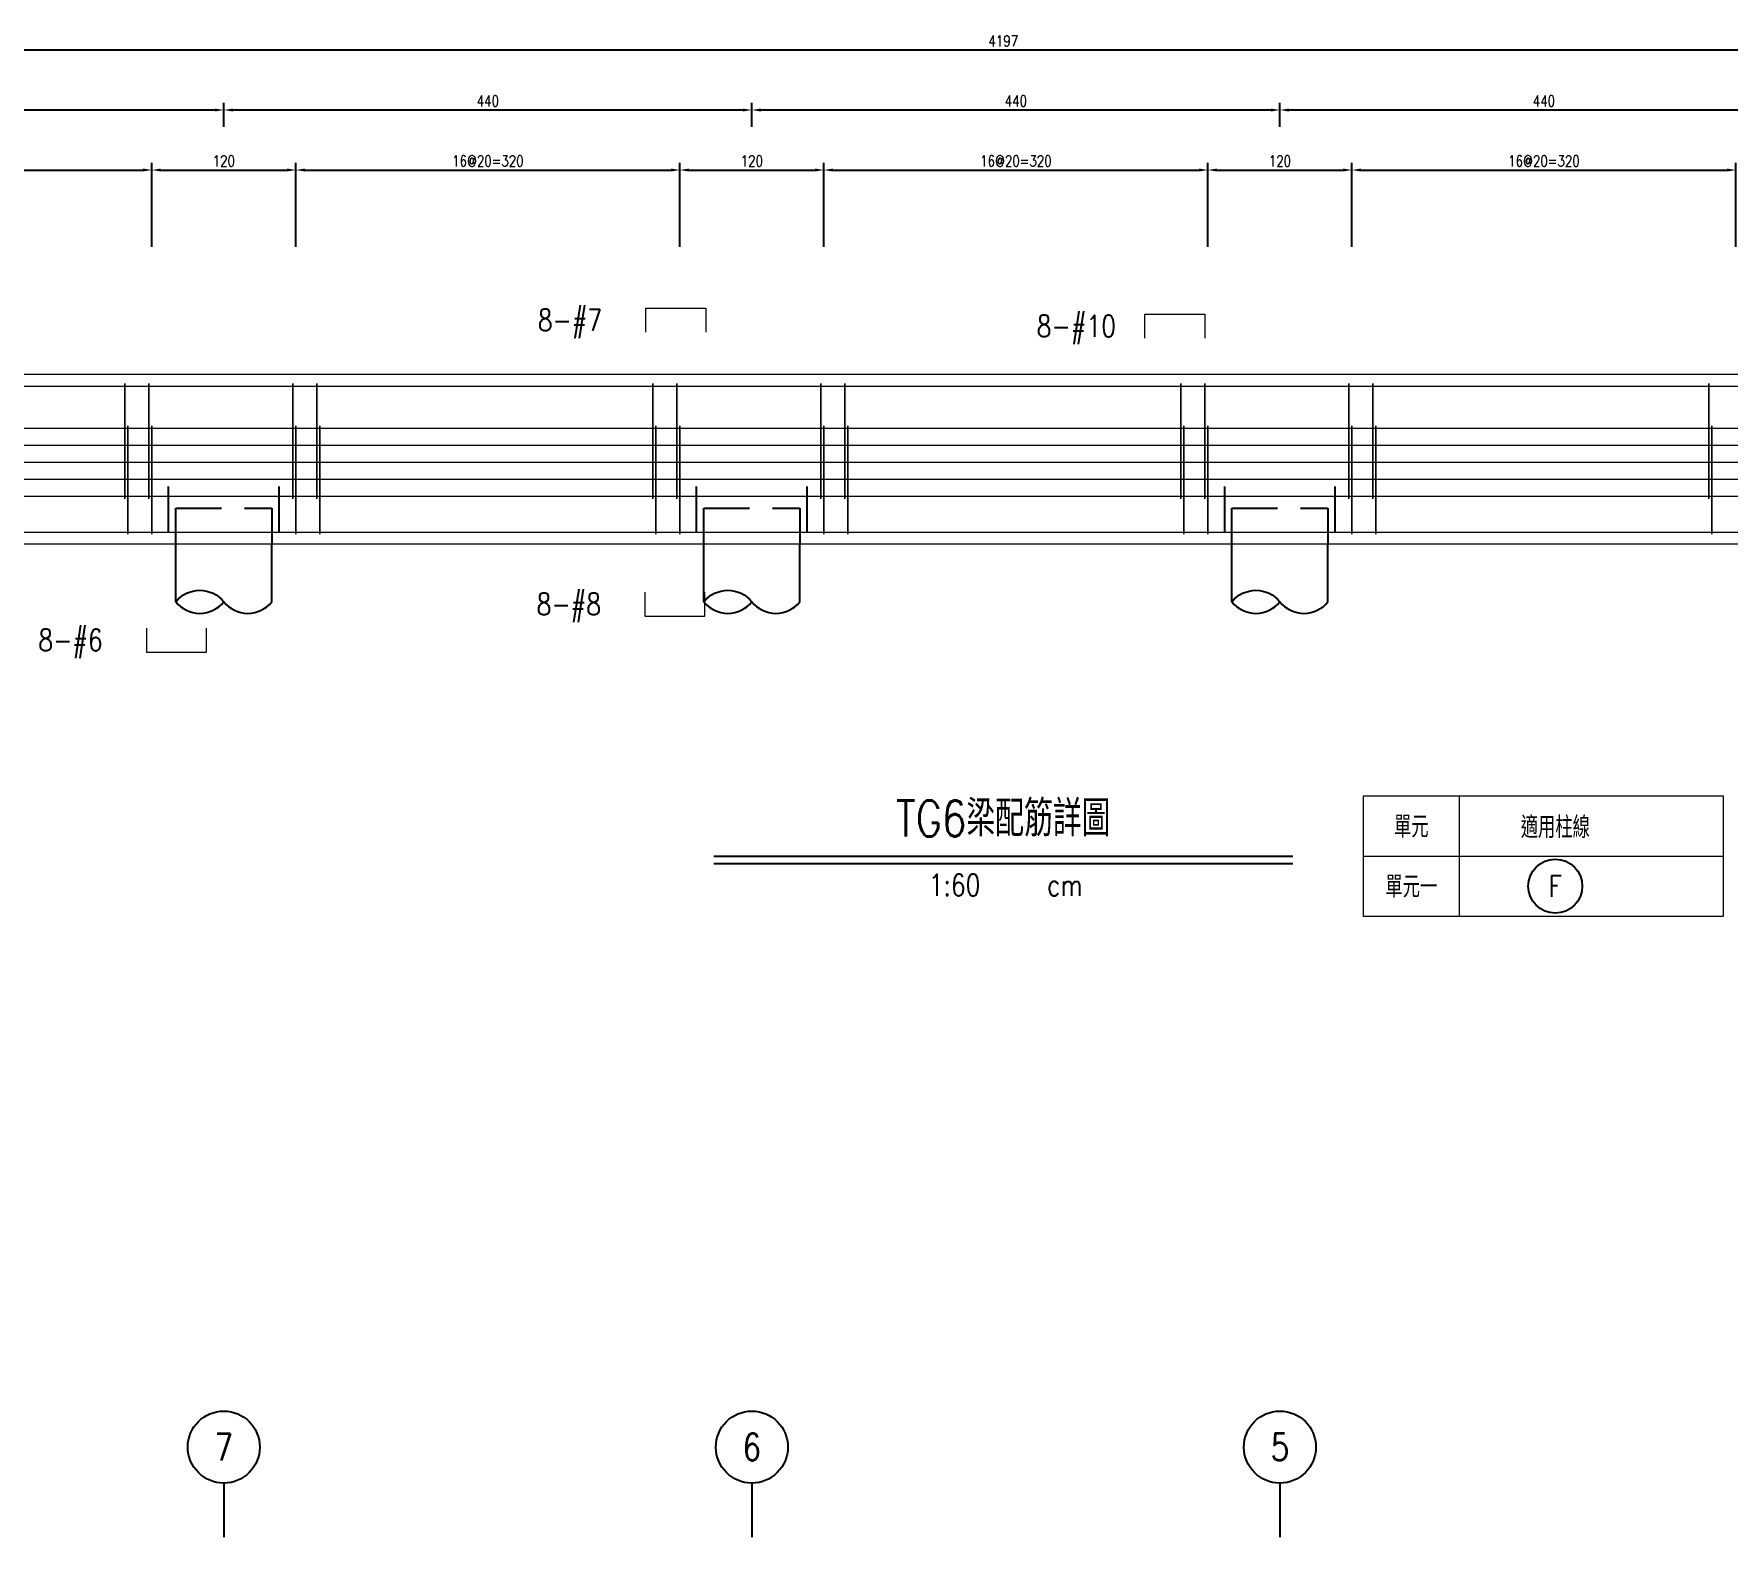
# Model space of a CAD drawing. Extents: x -4754 to 4976, y -19960 to 3841.
# Drawn here: x 1025 to 2437, y -814 to 439 of the extents above; entities that cross this region are included whole.
import ezdxf
from ezdxf.enums import TextEntityAlignment as Align

# ---------------------------------------------------------------- set-up
doc = ezdxf.new("R2010")
doc.units = 0
doc.header["$LTSCALE"] = 3
doc.linetypes.add('DASHED', pattern=[19.05, 12.7, -6.35])
doc.layers.get('0').update_dxf_attribs({"linetype": 'CONTINUOUS'})
doc.layers.add('HB_0', color=7, linetype='CONTINUOUS', transparency=0.5)
for name, color, linetype in [('HB_DIM', 1, 'CONTINUOUS'), ('HB_SYMBOLS', 7, 'CONTINUOUS'), ('HB_TXT_CTEXT', 2, 'CONTINUOUS'), ('鋼筋', 3, 'CONTINUOUS')]:
    doc.layers.add(name, color=color, linetype=linetype)
doc.styles.get("Standard").update_dxf_attribs({"font": 'ROMANS.shx', "width": 0.8, "bigfont": 'chineset.shx'})
doc.dimstyles.new('30', dxfattribs={"dimscale": 3, "dimtxt": 3, "dimasz": 2.5, "dimexe": 2, "dimexo": 2, "dimgap": 1, "dimtad": 1, "dimdsep": 46, "dimtxsty": 'Standard', "dimcen": 0, "dimclrd": 256, "dimclre": 256, "dimclrt": 2, "dimadec": 0, "dimazin": 0, "dimtfac": 1, "dimtix": 1, "dimtmove": 2, "dimatfit": 3, "dimfxl": 1, "dimtolj": 1, "dimtzin": 0, "dimarcsym": 0})

# ---------------------------------------------------------------- blocks, each defined once
blk = doc.blocks.new('pile_vertical')
at = {"color": 252, "linetype": 'DASHED'}
for p, q in [((-46, 10), (-46, 50)), ((46, 10), (46, 50))]:
    blk.add_line(p, q, dxfattribs=at)
at = {"linetype": 'Continuous'}
for p, q in [((-40, -48.1), (-40, 0)), ((40, -48.1), (40, 0))]:
    blk.add_line(p, q, dxfattribs=at)
at = {"color": 252, "linetype": 'DASHED'}
blk.add_lwpolyline([(-40, 0), (-40, 30), (40, 30), (40, 0)], dxfattribs=at)
at = {"linetype": 'Continuous'}
for points in [[(-40, -48.1, -0.48), (0, -48.1, 0.48), (40, -48.1, 0.48)], [(-40, -48.1, 0.48), (0, -48.1, 0.48)]]:
    blk.add_lwpolyline(points, format="xyb", dxfattribs=at)
blk = doc.blocks.new('title_beam')
at = {"color": 3, "linetype": 'Continuous'}
blk.add_line((-241.2, 0), (241.2, 0), dxfattribs=at)
at = {"color": 1, "linetype": 'Continuous'}
blk.add_line((-241.2, -6), (241.2, -6), dxfattribs=at)
at = {"color": 3, "linetype": 'Continuous', "width": 0.8}
blk.add_attdef('TITLE', text='', height=30, dxfattribs=at).set_placement((0, 33), align=Align.MIDDLE)
at = {"linetype": 'Continuous', "width": 0.8}
blk.add_attdef('SCALE', text='', height=18, dxfattribs=at).set_placement((-40.6, -24), align=Align.MIDDLE)
blk.add_attdef('CM', (36.5, -33), '', height=18, dxfattribs=at)
blk = doc.blocks.new('line_tag')
at = {"layer": 'HB_SYMBOLS', "color": 4, "linetype": 'Continuous'}
blk.add_circle((0, 0), 22.5, dxfattribs=at)
at = {"color": 4, "linetype": 'Continuous', "width": 0.8}
blk.add_attdef('A', text='', height=18, dxfattribs=at).set_placement((0, 0), align=Align.MIDDLE)
blk = doc.blocks.new('*D70')
at = {"layer": 'HB_DIM', "linetype": 'Continuous', "lineweight": -2}
for p, q in [((803.6, 261.2), (803.6, 331.2)), ((811.1, 325.2), (1116.1, 325.2)), ((1123.6, 261.2), (1123.6, 331.2))]:
    blk.add_line(p, q, dxfattribs=at)
at = {"layer": 'HB_DIM'}
for points in [[(811.1, 326.4), (811.1, 323.9), (803.6, 325.2)], [(1116.1, 323.9), (1116.1, 326.4), (1123.6, 325.2)]]:
    blk.add_solid(points, dxfattribs=at)
at = {"layer": 'HB_DIM', "color": 2, "linetype": 'Continuous', "insert": (963.6, 332.7), "char_height": 9, "attachment_point": 5, "rotation": 0}
blk.add_mtext('\\A1;16@20=320', dxfattribs=at)
blk = doc.blocks.new('*D71')
at = {"layer": 'HB_DIM', "linetype": 'Continuous', "lineweight": -2}
for p, q in [((1123.6, 261.2), (1123.6, 331.2)), ((1131.1, 325.2), (1236.1, 325.2)), ((1243.6, 261.2), (1243.6, 331.2))]:
    blk.add_line(p, q, dxfattribs=at)
at = {"layer": 'HB_DIM'}
for points in [[(1131.1, 326.4), (1131.1, 323.9), (1123.6, 325.2)], [(1236.1, 323.9), (1236.1, 326.4), (1243.6, 325.2)]]:
    blk.add_solid(points, dxfattribs=at)
at = {"layer": 'HB_DIM', "color": 2, "linetype": 'Continuous', "insert": (1183.6, 332.7), "char_height": 9, "attachment_point": 5, "rotation": 0}
blk.add_mtext('\\A1;120', dxfattribs=at)
blk = doc.blocks.new('*D72')
at = {"layer": 'HB_DIM', "linetype": 'Continuous', "lineweight": -2}
for p, q in [((1243.6, 261.2), (1243.6, 331.2)), ((1251.1, 325.2), (1556.1, 325.2)), ((1563.6, 261.2), (1563.6, 331.2))]:
    blk.add_line(p, q, dxfattribs=at)
at = {"layer": 'HB_DIM'}
for points in [[(1251.1, 326.4), (1251.1, 323.9), (1243.6, 325.2)], [(1556.1, 323.9), (1556.1, 326.4), (1563.6, 325.2)]]:
    blk.add_solid(points, dxfattribs=at)
at = {"layer": 'HB_DIM', "color": 2, "linetype": 'Continuous', "insert": (1403.6, 332.7), "char_height": 9, "attachment_point": 5, "rotation": 0}
blk.add_mtext('\\A1;16@20=320', dxfattribs=at)
blk = doc.blocks.new('*D73')
at = {"layer": 'HB_DIM', "linetype": 'Continuous', "lineweight": -2}
for p, q in [((1563.6, 261.2), (1563.6, 331.2)), ((1571.1, 325.2), (1676.1, 325.2)), ((1683.6, 261.2), (1683.6, 331.2))]:
    blk.add_line(p, q, dxfattribs=at)
at = {"layer": 'HB_DIM'}
for points in [[(1571.1, 326.4), (1571.1, 323.9), (1563.6, 325.2)], [(1676.1, 323.9), (1676.1, 326.4), (1683.6, 325.2)]]:
    blk.add_solid(points, dxfattribs=at)
at = {"layer": 'HB_DIM', "color": 2, "linetype": 'Continuous', "insert": (1623.6, 332.7), "char_height": 9, "attachment_point": 5, "rotation": 0}
blk.add_mtext('\\A1;120', dxfattribs=at)
blk = doc.blocks.new('*D74')
at = {"layer": 'HB_DIM', "linetype": 'Continuous', "lineweight": -2}
for p, q in [((1683.6, 261.2), (1683.6, 331.2)), ((1691.1, 325.2), (1996.1, 325.2)), ((2003.6, 261.2), (2003.6, 331.2))]:
    blk.add_line(p, q, dxfattribs=at)
at = {"layer": 'HB_DIM'}
for points in [[(1691.1, 326.4), (1691.1, 323.9), (1683.6, 325.2)], [(1996.1, 323.9), (1996.1, 326.4), (2003.6, 325.2)]]:
    blk.add_solid(points, dxfattribs=at)
at = {"layer": 'HB_DIM', "color": 2, "linetype": 'Continuous', "insert": (1843.6, 332.7), "char_height": 9, "attachment_point": 5, "rotation": 0}
blk.add_mtext('\\A1;16@20=320', dxfattribs=at)
blk = doc.blocks.new('*D75')
at = {"layer": 'HB_DIM', "linetype": 'Continuous', "lineweight": -2}
for p, q in [((2003.6, 261.2), (2003.6, 331.2)), ((2011.1, 325.2), (2116.1, 325.2)), ((2123.6, 261.2), (2123.6, 331.2))]:
    blk.add_line(p, q, dxfattribs=at)
at = {"layer": 'HB_DIM'}
for points in [[(2011.1, 326.4), (2011.1, 323.9), (2003.6, 325.2)], [(2116.1, 323.9), (2116.1, 326.4), (2123.6, 325.2)]]:
    blk.add_solid(points, dxfattribs=at)
at = {"layer": 'HB_DIM', "color": 2, "linetype": 'Continuous', "insert": (2063.6, 332.7), "char_height": 9, "attachment_point": 5, "rotation": 0}
blk.add_mtext('\\A1;120', dxfattribs=at)
blk = doc.blocks.new('*D76')
at = {"layer": 'HB_DIM', "linetype": 'Continuous', "lineweight": -2}
for p, q in [((2123.6, 261.2), (2123.6, 331.2)), ((2131.1, 325.2), (2436.1, 325.2)), ((2443.6, 261.2), (2443.6, 331.2))]:
    blk.add_line(p, q, dxfattribs=at)
at = {"layer": 'HB_DIM'}
for points in [[(2131.1, 326.4), (2131.1, 323.9), (2123.6, 325.2)], [(2436.1, 323.9), (2436.1, 326.4), (2443.6, 325.2)]]:
    blk.add_solid(points, dxfattribs=at)
at = {"layer": 'HB_DIM', "color": 2, "linetype": 'Continuous', "insert": (2283.6, 332.7), "char_height": 9, "attachment_point": 5, "rotation": 0}
blk.add_mtext('\\A1;16@20=320', dxfattribs=at)
blk = doc.blocks.new('*D84')
at = {"layer": 'HB_DIM', "linetype": 'Continuous', "lineweight": -2}
for p, q in [((-265.4, 261.2), (-265.4, 431.2)), ((-257.9, 425.2), (3924.1, 425.2)), ((3931.6, 261.2), (3931.6, 431.2))]:
    blk.add_line(p, q, dxfattribs=at)
at = {"layer": 'HB_DIM'}
for points in [[(-257.9, 426.4), (-257.9, 423.9), (-265.4, 425.2)], [(3924.1, 423.9), (3924.1, 426.4), (3931.6, 425.2)]]:
    blk.add_solid(points, dxfattribs=at)
at = {"layer": 'HB_DIM', "color": 2, "linetype": 'Continuous', "insert": (1833.1, 432.7), "char_height": 9, "attachment_point": 5, "rotation": 0}
blk.add_mtext('\\A1;4197', dxfattribs=at)
blk = doc.blocks.new('*D88')
at = {"layer": 'HB_DIM', "linetype": 'Continuous', "lineweight": -2}
for p, q in [((743.6, 361.2), (743.6, 381.2)), ((1183.6, 361.2), (1183.6, 381.2)), ((751.1, 375.2), (1176.1, 375.2))]:
    blk.add_line(p, q, dxfattribs=at)
at = {"layer": 'HB_DIM'}
for points in [[(751.1, 376.4), (751.1, 373.9), (743.6, 375.2)], [(1176.1, 373.9), (1176.1, 376.4), (1183.6, 375.2)]]:
    blk.add_solid(points, dxfattribs=at)
at = {"layer": 'HB_DIM', "color": 2, "linetype": 'Continuous', "insert": (963.6, 382.7), "char_height": 9, "attachment_point": 5, "rotation": 0}
blk.add_mtext('\\A1;440', dxfattribs=at)
blk = doc.blocks.new('*D89')
at = {"layer": 'HB_DIM', "linetype": 'Continuous', "lineweight": -2}
for p, q in [((1183.6, 361.2), (1183.6, 381.2)), ((1623.6, 361.2), (1623.6, 381.2)), ((1191.1, 375.2), (1616.1, 375.2))]:
    blk.add_line(p, q, dxfattribs=at)
at = {"layer": 'HB_DIM'}
for points in [[(1191.1, 376.4), (1191.1, 373.9), (1183.6, 375.2)], [(1616.1, 373.9), (1616.1, 376.4), (1623.6, 375.2)]]:
    blk.add_solid(points, dxfattribs=at)
at = {"layer": 'HB_DIM', "color": 2, "linetype": 'Continuous', "insert": (1403.6, 382.7), "char_height": 9, "attachment_point": 5, "rotation": 0}
blk.add_mtext('\\A1;440', dxfattribs=at)
blk = doc.blocks.new('*D90')
at = {"layer": 'HB_DIM', "linetype": 'Continuous', "lineweight": -2}
for p, q in [((1623.6, 361.2), (1623.6, 381.2)), ((2063.6, 361.2), (2063.6, 381.2)), ((1631.1, 375.2), (2056.1, 375.2))]:
    blk.add_line(p, q, dxfattribs=at)
at = {"layer": 'HB_DIM'}
for points in [[(1631.1, 376.4), (1631.1, 373.9), (1623.6, 375.2)], [(2056.1, 373.9), (2056.1, 376.4), (2063.6, 375.2)]]:
    blk.add_solid(points, dxfattribs=at)
at = {"layer": 'HB_DIM', "color": 2, "linetype": 'Continuous', "insert": (1843.6, 382.7), "char_height": 9, "attachment_point": 5, "rotation": 0}
blk.add_mtext('\\A1;440', dxfattribs=at)
blk = doc.blocks.new('*D91')
at = {"layer": 'HB_DIM', "linetype": 'Continuous', "lineweight": -2}
for p, q in [((2063.6, 361.2), (2063.6, 381.2)), ((2503.6, 361.2), (2503.6, 381.2)), ((2071.1, 375.2), (2496.1, 375.2))]:
    blk.add_line(p, q, dxfattribs=at)
at = {"layer": 'HB_DIM'}
for points in [[(2071.1, 376.4), (2071.1, 373.9), (2063.6, 375.2)], [(2496.1, 373.9), (2496.1, 376.4), (2503.6, 375.2)]]:
    blk.add_solid(points, dxfattribs=at)
at = {"layer": 'HB_DIM', "color": 2, "linetype": 'Continuous', "insert": (2283.6, 382.7), "char_height": 9, "attachment_point": 5, "rotation": 0}
blk.add_mtext('\\A1;440', dxfattribs=at)
blk = doc.blocks.new('line_guide')
at = {"color": 4, "linetype": 'Continuous'}
blk.add_line((0, 0), (0, -45), dxfattribs=at)
blk.add_circle((0, 30), 30, dxfattribs=at)
at = {"color": 4, "linetype": 'Continuous', "width": 0.8}
blk.add_attdef('A', text='', height=22.5, dxfattribs=at).set_placement((0, 30), align=Align.MIDDLE)

msp = doc.modelspace()

# ---------------------------------------------------------------- linework, layer by layer
at = {"layer": 'HB_0', "lineweight": 5}
msp.add_lwpolyline([(-265.427, 13.537), (-265.427, 155.198), (3931.573, 155.198), (3931.573, 13.537), (-265.427, 13.537)], dxfattribs=at)
at = {"layer": 'HB_DIM', "color": 1, "linetype": 'Continuous'}
for points in [[(1417.327, 110.198, 0, 1.25, 0), (1417.327, 125.198, 0, 0, 0), (1417.327, 200.198, 0, 0, 0), (1435.327, 200.198, 0, 0, 0)], [(1833.073, 145.198, 0, 1.25, 0), (1833.073, 160.198, 0, 0, 0), (1833.073, 195.198, 0, 0, 0), (1851.073, 195.198, 0, 0, 0)], [(1416.351, 53.537, 0, 1.25, 0), (1416.351, 38.537, 0, 0, 0), (1416.351, -36.463, 0, 0, 0), (1434.351, -36.463, 0, 0, 0)]]:
    msp.add_lwpolyline(points, format="xyseb", dxfattribs=at)
at = {"layer": 'HB_TXT_CTEXT', "color": 4, "lineweight": 5, "true_color": 0x00ffff}
for p, q in [((2213.073, -196.463), (2213.073, -296.463)), ((2133.073, -246.463), (2433.073, -246.463))]:
    msp.add_line(p, q, dxfattribs=at)
msp.add_lwpolyline([(2133.073, -196.463), (2133.073, -296.463), (2433.073, -296.463), (2433.073, -196.463), (2133.073, -196.463)], dxfattribs=at)
at = {"layer": 'HB_TXT_CTEXT', "lineweight": 5}
for points in [[(1535.327, 190.198, -50), (1535.327, 210.198, -50), (1585.327, 210.198, -50), (1585.327, 190.198, -50)], [(1951.073, 185.198, -38), (1951.073, 205.198, -38), (2001.073, 205.198, -38), (2001.073, 185.198, -38)], [(1534.351, -26.463, -50), (1534.351, -46.463, -50), (1584.351, -46.463, -50), (1584.351, -26.463, -50)], [(1119.147, -56.463, -50), (1119.147, -76.463, -50), (1169.147, -76.463, -50), (1169.147, -56.463, -50)]]:
    msp.add_polyline3d(points, dxfattribs=at)
at = {"layer": '鋼筋', "lineweight": 5}
for p, q in [((-244.937, 145.198, -38), (3911.083, 145.198, -38)), ((-244.937, 145.198, -27.143), (3911.083, 145.198, -27.143)), ((-244.937, 145.198, -16.286), (3911.083, 145.198, -16.286)), ((-244.937, 145.198, -5.429), (3911.083, 145.198, -5.429)), ((-244.937, 145.198, 5.429), (3911.083, 145.198, 5.429)), ((-244.937, 145.198, 16.286), (3911.083, 145.198, 16.286)), ((-244.937, 145.198, 27.143), (3911.083, 145.198, 27.143)), ((-244.937, 145.198, 38), (3911.083, 145.198, 38)), ((1101.033, 136.648, 33.895), (1101.033, 144.268, 33.895)), ((1101.033, 144.268, 40.245), (1101.033, 54.467, 40.245)), ((1101.033, 54.467, -40.245), (1101.033, 144.268, -40.245)), ((1101.033, 144.268, -33.895), (1101.033, 136.648, -33.895)), ((1121.033, 136.648, 33.895), (1121.033, 144.268, 33.895)), ((1121.033, 144.268, 40.245), (1121.033, 54.467, 40.245)), ((1121.033, 54.467, -40.245), (1121.033, 144.268, -40.245)), ((1121.033, 144.268, -33.895), (1121.033, 136.648, -33.895)), ((1241.033, 136.648, 33.895), (1241.033, 144.268, 33.895)), ((1241.033, 144.268, 40.245), (1241.033, 54.467, 40.245)), ((1241.033, 54.467, -40.245), (1241.033, 144.268, -40.245)), ((1241.033, 144.268, -33.895), (1241.033, 136.648, -33.895)), ((1261.033, 136.648, 33.895), (1261.033, 144.268, 33.895)), ((1261.033, 144.268, 40.245), (1261.033, 54.467, 40.245)), ((1261.033, 54.467, -40.245), (1261.033, 144.268, -40.245)), ((1261.033, 144.268, -33.895), (1261.033, 136.648, -33.895)), ((1541.033, 136.648, 33.895), (1541.033, 144.268, 33.895)), ((1541.033, 144.268, 40.245), (1541.033, 54.467, 40.245)), ((1541.033, 54.467, -40.245), (1541.033, 144.268, -40.245)), ((1541.033, 144.268, -33.895), (1541.033, 136.648, -33.895)), ((1561.033, 136.648, 33.895), (1561.033, 144.268, 33.895)), ((1561.033, 144.268, 40.245), (1561.033, 54.467, 40.245)), ((1561.033, 54.467, -40.245), (1561.033, 144.268, -40.245)), ((1561.033, 144.268, -33.895), (1561.033, 136.648, -33.895)), ((1681.033, 136.648, 33.895), (1681.033, 144.268, 33.895)), ((1681.033, 144.268, 40.245), (1681.033, 54.467, 40.245)), ((1681.033, 54.467, -40.245), (1681.033, 144.268, -40.245)), ((1681.033, 144.268, -33.895), (1681.033, 136.648, -33.895)), ((1701.033, 136.648, 33.895), (1701.033, 144.268, 33.895)), ((1701.033, 144.268, 40.245), (1701.033, 54.467, 40.245)), ((1701.033, 54.467, -40.245), (1701.033, 144.268, -40.245)), ((1701.033, 144.268, -33.895), (1701.033, 136.648, -33.895)), ((1981.033, 136.648, 33.895), (1981.033, 144.268, 33.895)), ((1981.033, 144.268, 40.245), (1981.033, 54.467, 40.245)), ((1981.033, 54.467, -40.245), (1981.033, 144.268, -40.245)), ((1981.033, 144.268, -33.895), (1981.033, 136.648, -33.895)), ((2001.033, 136.648, 33.895), (2001.033, 144.268, 33.895)), ((2001.033, 144.268, 40.245), (2001.033, 54.467, 40.245)), ((2001.033, 54.467, -40.245), (2001.033, 144.268, -40.245)), ((2001.033, 144.268, -33.895), (2001.033, 136.648, -33.895)), ((2121.033, 136.648, 33.895), (2121.033, 144.268, 33.895)), ((2121.033, 144.268, 40.245), (2121.033, 54.467, 40.245)), ((2121.033, 54.467, -40.245), (2121.033, 144.268, -40.245)), ((2121.033, 144.268, -33.895), (2121.033, 136.648, -33.895)), ((2141.033, 136.648, 33.895), (2141.033, 144.268, 33.895)), ((2141.033, 144.268, 40.245), (2141.033, 54.467, 40.245)), ((2141.033, 54.467, -40.245), (2141.033, 144.268, -40.245)), ((2141.033, 144.268, -33.895), (2141.033, 136.648, -33.895)), ((2421.033, 136.648, 33.895), (2421.033, 144.268, 33.895)), ((2421.033, 144.268, 40.245), (2421.033, 54.467, 40.245)), ((2421.033, 54.467, -40.245), (2421.033, 144.268, -40.245)), ((2421.033, 144.268, -33.895), (2421.033, 136.648, -33.895)), ((-245.657, 110.198, -50), (3911.803, 110.198, -50)), ((-245.657, 110.198, -35.714), (3911.803, 110.198, -35.714)), ((-245.657, 110.198, -21.429), (3911.803, 110.198, -21.429)), ((-245.657, 110.198, -7.143), (3911.803, 110.198, -7.143)), ((-245.657, 110.198, 7.143), (3911.803, 110.198, 7.143)), ((-245.657, 110.198, 21.429), (3911.803, 110.198, 21.429)), ((-245.657, 110.198, 35.714), (3911.803, 110.198, 35.714)), ((-245.657, 110.198, 50), (3911.803, 110.198, 50)), ((1103.573, 101.148, 45.395), (1103.573, 108.768, 45.395)), ((1103.573, 108.768, 51.745), (1103.573, 24.967, 51.745)), ((1103.573, 24.967, -51.745), (1103.573, 108.768, -51.745)), ((1103.573, 108.768, -45.395), (1103.573, 101.148, -45.395)), ((1123.573, 101.148, 45.395), (1123.573, 108.768, 45.395)), ((1123.573, 108.768, 51.745), (1123.573, 24.967, 51.745)), ((1123.573, 24.967, -51.745), (1123.573, 108.768, -51.745)), ((1123.573, 108.768, -45.395), (1123.573, 101.148, -45.395)), ((1243.573, 101.148, 45.395), (1243.573, 108.768, 45.395)), ((1243.573, 108.768, 51.745), (1243.573, 24.967, 51.745)), ((1243.573, 24.967, -51.745), (1243.573, 108.768, -51.745)), ((1243.573, 108.768, -45.395), (1243.573, 101.148, -45.395)), ((1263.573, 101.148, 45.395), (1263.573, 108.768, 45.395)), ((1263.573, 108.768, 51.745), (1263.573, 24.967, 51.745)), ((1263.573, 24.967, -51.745), (1263.573, 108.768, -51.745)), ((1263.573, 108.768, -45.395), (1263.573, 101.148, -45.395)), ((1543.573, 101.148, 45.395), (1543.573, 108.768, 45.395)), ((1543.573, 108.768, 51.745), (1543.573, 24.967, 51.745)), ((1543.573, 24.967, -51.745), (1543.573, 108.768, -51.745)), ((1543.573, 108.768, -45.395), (1543.573, 101.148, -45.395)), ((1563.573, 101.148, 45.395), (1563.573, 108.768, 45.395)), ((1563.573, 108.768, 51.745), (1563.573, 24.967, 51.745)), ((1563.573, 24.967, -51.745), (1563.573, 108.768, -51.745)), ((1563.573, 108.768, -45.395), (1563.573, 101.148, -45.395)), ((1683.573, 101.148, 45.395), (1683.573, 108.768, 45.395)), ((1683.573, 108.768, 51.745), (1683.573, 24.967, 51.745)), ((1683.573, 24.967, -51.745), (1683.573, 108.768, -51.745)), ((1683.573, 108.768, -45.395), (1683.573, 101.148, -45.395)), ((1703.573, 101.148, 45.395), (1703.573, 108.768, 45.395)), ((1703.573, 108.768, 51.745), (1703.573, 24.967, 51.745)), ((1703.573, 24.967, -51.745), (1703.573, 108.768, -51.745)), ((1703.573, 108.768, -45.395), (1703.573, 101.148, -45.395)), ((1983.573, 101.148, 45.395), (1983.573, 108.768, 45.395)), ((1983.573, 108.768, 51.745), (1983.573, 24.967, 51.745)), ((1983.573, 24.967, -51.745), (1983.573, 108.768, -51.745)), ((1983.573, 108.768, -45.395), (1983.573, 101.148, -45.395)), ((2003.573, 101.148, 45.395), (2003.573, 108.768, 45.395)), ((2003.573, 108.768, 51.745), (2003.573, 24.967, 51.745)), ((2003.573, 24.967, -51.745), (2003.573, 108.768, -51.745)), ((2003.573, 108.768, -45.395), (2003.573, 101.148, -45.395)), ((2123.573, 101.148, 45.395), (2123.573, 108.768, 45.395)), ((2123.573, 108.768, 51.745), (2123.573, 24.967, 51.745)), ((2123.573, 24.967, -51.745), (2123.573, 108.768, -51.745)), ((2123.573, 108.768, -45.395), (2123.573, 101.148, -45.395)), ((2143.573, 101.148, 45.395), (2143.573, 108.768, 45.395)), ((2143.573, 108.768, 51.745), (2143.573, 24.967, 51.745)), ((2143.573, 24.967, -51.745), (2143.573, 108.768, -51.745)), ((2143.573, 108.768, -45.395), (2143.573, 101.148, -45.395)), ((2423.573, 101.148, 45.395), (2423.573, 108.768, 45.395)), ((2423.573, 108.768, 51.745), (2423.573, 24.967, 51.745)), ((2423.573, 24.967, -51.745), (2423.573, 108.768, -51.745)), ((2423.573, 108.768, -45.395), (2423.573, 101.148, -45.395)), ((-243.427, 96.033, -50), (3909.573, 96.033, -50)), ((-243.427, 96.033, 50), (3909.573, 96.033, 50)), ((-243.427, 81.868, -50), (3909.573, 81.868, -50)), ((-243.427, 81.868, 50), (3909.573, 81.868, 50)), ((-243.427, 67.703, -50), (3909.573, 67.703, -50)), ((-243.427, 67.703, 50), (3909.573, 67.703, 50)), ((-250.537, 53.537, -50), (3916.683, 53.537, -50)), ((-250.537, 53.537, -35.714), (3916.683, 53.537, -35.714)), ((-250.537, 53.537, -21.429), (3916.683, 53.537, -21.429)), ((-250.537, 53.537, -7.143), (3916.683, 53.537, -7.143)), ((-250.537, 53.537, 7.143), (3916.683, 53.537, 7.143)), ((-250.537, 53.537, 21.429), (3916.683, 53.537, 21.429)), ((-250.537, 53.537, 35.714), (3916.683, 53.537, 35.714)), ((-250.537, 53.537, 50), (3916.683, 53.537, 50)), ((1101.033, 51.292, 37.07), (1101.033, 51.292, -37.07)), ((1121.033, 51.292, 37.07), (1121.033, 51.292, -37.07)), ((1241.033, 51.292, 37.07), (1241.033, 51.292, -37.07)), ((1261.033, 51.292, 37.07), (1261.033, 51.292, -37.07)), ((1541.033, 51.292, 37.07), (1541.033, 51.292, -37.07)), ((1561.033, 51.292, 37.07), (1561.033, 51.292, -37.07)), ((1681.033, 51.292, 37.07), (1681.033, 51.292, -37.07)), ((1701.033, 51.292, 37.07), (1701.033, 51.292, -37.07)), ((1981.033, 51.292, 37.07), (1981.033, 51.292, -37.07)), ((2001.033, 51.292, 37.07), (2001.033, 51.292, -37.07)), ((2121.033, 51.292, 37.07), (2121.033, 51.292, -37.07)), ((2141.033, 51.292, 37.07), (2141.033, 51.292, -37.07)), ((2421.033, 51.292, 37.07), (2421.033, 51.292, -37.07)), ((-246.742, 23.537, -50), (3912.888, 23.537, -50)), ((-246.742, 23.537, -35.714), (3912.888, 23.537, -35.714)), ((-246.742, 23.537, -21.429), (3912.888, 23.537, -21.429)), ((-246.742, 23.537, -7.143), (3912.888, 23.537, -7.143)), ((-246.742, 23.537, 7.143), (3912.888, 23.537, 7.143)), ((-246.742, 23.537, 21.429), (3912.888, 23.537, 21.429)), ((-246.742, 23.537, 35.714), (3912.888, 23.537, 35.714)), ((-246.742, 23.537, 50), (3912.888, 23.537, 50)), ((1103.573, 21.792, 48.57), (1103.573, 21.792, -48.57)), ((1123.573, 21.792, 48.57), (1123.573, 21.792, -48.57)), ((1243.573, 21.792, 48.57), (1243.573, 21.792, -48.57)), ((1263.573, 21.792, 48.57), (1263.573, 21.792, -48.57)), ((1543.573, 21.792, 48.57), (1543.573, 21.792, -48.57)), ((1563.573, 21.792, 48.57), (1563.573, 21.792, -48.57)), ((1683.573, 21.792, 48.57), (1683.573, 21.792, -48.57)), ((1703.573, 21.792, 48.57), (1703.573, 21.792, -48.57)), ((1983.573, 21.792, 48.57), (1983.573, 21.792, -48.57)), ((2003.573, 21.792, 48.57), (2003.573, 21.792, -48.57)), ((2123.573, 21.792, 48.57), (2123.573, 21.792, -48.57)), ((2143.573, 21.792, 48.57), (2143.573, 21.792, -48.57)), ((2423.573, 21.792, 48.57), (2423.573, 21.792, -48.57))]:
    msp.add_line(p, q, dxfattribs=at)
at = {"layer": '鋼筋', "lineweight": 5, "extrusion": (1, -2.44929e-16, 0)}
for centre, start, end in [((144.268, 37.07, 1101.033), 270, 90), ((144.268, -37.07, 1101.033), 270, 90), ((144.268, 37.07, 1121.033), 270, 90), ((144.268, -37.07, 1121.033), 270, 90), ((144.268, 37.07, 1241.033), 270, 90), ((144.268, -37.07, 1241.033), 270, 90), ((144.268, 37.07, 1261.033), 270, 90), ((144.268, -37.07, 1261.033), 270, 90), ((144.268, 37.07, 1541.033), 270, 90), ((144.268, -37.07, 1541.033), 270, 90), ((144.268, 37.07, 1561.033), 270, 90), ((144.268, -37.07, 1561.033), 270, 90), ((144.268, 37.07, 1681.033), 270, 90), ((144.268, -37.07, 1681.033), 270, 90), ((144.268, 37.07, 1701.033), 270, 90), ((144.268, -37.07, 1701.033), 270, 90), ((144.268, 37.07, 1981.033), 270, 90), ((144.268, -37.07, 1981.033), 270, 90), ((144.268, 37.07, 2001.033), 270, 90), ((144.268, -37.07, 2001.033), 270, 90), ((144.268, 37.07, 2121.033), 270, 90), ((144.268, -37.07, 2121.033), 270, 90), ((144.268, 37.07, 2141.033), 270, 90), ((144.268, -37.07, 2141.033), 270, 90), ((144.268, 37.07, 2421.033), 270, 90), ((144.268, -37.07, 2421.033), 270, 90), ((108.768, 48.57, 1103.573), 270, 90), ((108.768, -48.57, 1103.573), 270, 90), ((108.768, 48.57, 1123.573), 270, 90), ((108.768, -48.57, 1123.573), 270, 90), ((108.768, 48.57, 1243.573), 270, 90), ((108.768, -48.57, 1243.573), 270, 90), ((108.768, 48.57, 1263.573), 270, 90), ((108.768, -48.57, 1263.573), 270, 90), ((108.768, 48.57, 1543.573), 270, 90), ((108.768, -48.57, 1543.573), 270, 90), ((108.768, 48.57, 1563.573), 270, 90), ((108.768, -48.57, 1563.573), 270, 90), ((108.768, 48.57, 1683.573), 270, 90), ((108.768, -48.57, 1683.573), 270, 90), ((108.768, 48.57, 1703.573), 270, 90), ((108.768, -48.57, 1703.573), 270, 90), ((108.768, 48.57, 1983.573), 270, 90), ((108.768, -48.57, 1983.573), 270, 90), ((108.768, 48.57, 2003.573), 270, 90), ((108.768, -48.57, 2003.573), 270, 90), ((108.768, 48.57, 2123.573), 270, 90), ((108.768, -48.57, 2123.573), 270, 90), ((108.768, 48.57, 2143.573), 270, 90), ((108.768, -48.57, 2143.573), 270, 90), ((108.768, 48.57, 2423.573), 270, 90), ((108.768, -48.57, 2423.573), 270, 90), ((54.467, 37.07, 1101.033), 90, 180), ((54.467, -37.07, 1101.033), 180, 270), ((54.467, 37.07, 1121.033), 90, 180), ((54.467, -37.07, 1121.033), 180, 270), ((54.467, 37.07, 1241.033), 90, 180), ((54.467, -37.07, 1241.033), 180, 270), ((54.467, 37.07, 1261.033), 90, 180), ((54.467, -37.07, 1261.033), 180, 270), ((54.467, 37.07, 1541.033), 90, 180), ((54.467, -37.07, 1541.033), 180, 270), ((54.467, 37.07, 1561.033), 90, 180), ((54.467, -37.07, 1561.033), 180, 270), ((54.467, 37.07, 1681.033), 90, 180), ((54.467, -37.07, 1681.033), 180, 270), ((54.467, 37.07, 1701.033), 90, 180), ((54.467, -37.07, 1701.033), 180, 270), ((54.467, 37.07, 1981.033), 90, 180), ((54.467, -37.07, 1981.033), 180, 270), ((54.467, 37.07, 2001.033), 90, 180), ((54.467, -37.07, 2001.033), 180, 270), ((54.467, 37.07, 2121.033), 90, 180), ((54.467, -37.07, 2121.033), 180, 270), ((54.467, 37.07, 2141.033), 90, 180), ((54.467, -37.07, 2141.033), 180, 270), ((54.467, 37.07, 2421.033), 90, 180), ((54.467, -37.07, 2421.033), 180, 270), ((24.967, 48.57, 1103.573), 90, 180), ((24.967, -48.57, 1103.573), 180, 270), ((24.967, 48.57, 1123.573), 90, 180), ((24.967, -48.57, 1123.573), 180, 270), ((24.967, 48.57, 1243.573), 90, 180), ((24.967, -48.57, 1243.573), 180, 270), ((24.967, 48.57, 1263.573), 90, 180), ((24.967, -48.57, 1263.573), 180, 270), ((24.967, 48.57, 1543.573), 90, 180), ((24.967, -48.57, 1543.573), 180, 270), ((24.967, 48.57, 1563.573), 90, 180), ((24.967, -48.57, 1563.573), 180, 270), ((24.967, 48.57, 1683.573), 90, 180), ((24.967, -48.57, 1683.573), 180, 270), ((24.967, 48.57, 1703.573), 90, 180), ((24.967, -48.57, 1703.573), 180, 270), ((24.967, 48.57, 1983.573), 90, 180), ((24.967, -48.57, 1983.573), 180, 270), ((24.967, 48.57, 2003.573), 90, 180), ((24.967, -48.57, 2003.573), 180, 270), ((24.967, 48.57, 2123.573), 90, 180), ((24.967, -48.57, 2123.573), 180, 270), ((24.967, 48.57, 2143.573), 90, 180), ((24.967, -48.57, 2143.573), 180, 270), ((24.967, 48.57, 2423.573), 90, 180), ((24.967, -48.57, 2423.573), 180, 270)]:
    msp.add_arc(centre, 3.175, start, end, dxfattribs=at)

# ---------------------------------------------------------------- block references
at = {"layer": 'HB_0', "linetype": 'Continuous'}
for p in [(1183.573, 13.537), (1623.573, 13.537), (2063.573, 13.537)]:
    msp.add_blockref('pile_vertical', p, dxfattribs=at)
for p, values in [((1183.573, -768.802), {'A': '7'}), ((1623.573, -768.802), {'A': '6'}), ((2063.573, -768.802), {'A': '5'})]:
    msp.add_blockref('line_guide', p, dxfattribs=at).add_auto_attribs(values)
at = {"layer": 'HB_TXT_CTEXT', "linetype": 'Continuous'}
for name, p, values in [('title_beam', (1833.073, -246.463), {'TITLE': 'TG6梁配筋詳圖', 'SCALE': '1:60', 'CM': 'cm'}), ('line_tag', (2293.073, -271.463), {'A': 'F'})]:
    msp.add_blockref(name, p, dxfattribs=at).add_auto_attribs(values)

# ---------------------------------------------------------------- texts
at = {"layer": 'HB_TXT_CTEXT', "linetype": 'Continuous', "width": 0.8}
for s, p in [(' 8-#7', (1435.327, 200.198, -50)), (' 8-#10', (1851.073, 195.198, -38)), (' 8-#8', (1434.351, -36.463, -50)), (' 8-#6', (1019.147, -66.463, -50))]:
    msp.add_text(s, height=18, dxfattribs=at).set_placement(p, align=Align.MIDDLE_LEFT)
for s, p in [('適用柱線', (2293.073, -221.463)), ('單元', (2173.073, -221.463)), ('單元一', (2173.073, -271.463))]:
    msp.add_text(s, height=18, dxfattribs=at).set_placement(p, align=Align.MIDDLE)

# ---------------------------------------------------------------- dimensions: what is measured, and where the dimension line sits
at = {"layer": 'HB_DIM', "linetype": 'Continuous'}
for base, p1, p2, picture, middle in [((3931.573, 425.198), (-265.427, 255.198), (3931.573, 255.198), '*D84', (1833.073, 432.698)), ((1183.573, 375.198), (743.573, 355.198, 1641), (1183.573, 355.198, 1201), '*D88', (963.573, 382.698)), ((1623.573, 375.198), (1183.573, 355.198, 1201), (1623.573, 355.198, 761), '*D89', (1403.573, 382.698)), ((2063.573, 375.198), (1623.573, 355.198, 761), (2063.573, 355.198, 321), '*D90', (1843.573, 382.698)), ((2503.573, 375.198), (2063.573, 355.198, 321), (2503.573, 355.198, -119), '*D91', (2283.573, 382.698)), ((1243.573, 325.198), (1123.573, 255.198, 45.395), (1243.573, 255.198, 45.395), '*D71', (1183.573, 332.698)), ((1683.573, 325.198), (1563.573, 255.198, 45.395), (1683.573, 255.198, 45.395), '*D73', (1623.573, 332.698)), ((2123.573, 325.198), (2003.573, 255.198, 45.395), (2123.573, 255.198, 45.395), '*D75', (2063.573, 332.698))]:
    dim = msp.add_linear_dim(base=base, p1=p1, p2=p2, angle=0, dimstyle='30', override={"dimdec": 0, "dimpost": '<>'}, dxfattribs=at)
    dim.commit()
    dim.dimension.update_dxf_attribs({"geometry": picture, "text_midpoint": middle})
for base, p1, p2, picture, middle in [((1123.573, 325.198), (803.573, 255.198, 45.395), (1123.573, 255.198, 45.395), '*D70', (963.573, 332.698)), ((1563.573, 325.198), (1243.573, 255.198, 45.395), (1563.573, 255.198, 45.395), '*D72', (1403.573, 332.698)), ((2003.573, 325.198), (1683.573, 255.198, 45.395), (2003.573, 255.198, 45.395), '*D74', (1843.573, 332.698)), ((2443.573, 325.198), (2123.573, 255.198, 45.395), (2443.573, 255.198, 45.395), '*D76', (2283.573, 332.698))]:
    dim = msp.add_linear_dim(base=base, p1=p1, p2=p2, angle=0, text='16@20=<>', dimstyle='30', override={"dimdec": 0, "dimpost": '<>'}, dxfattribs=at)
    dim.commit()
    dim.dimension.update_dxf_attribs({"geometry": picture, "text_midpoint": middle})

doc.saveas('drawing.dxf')
